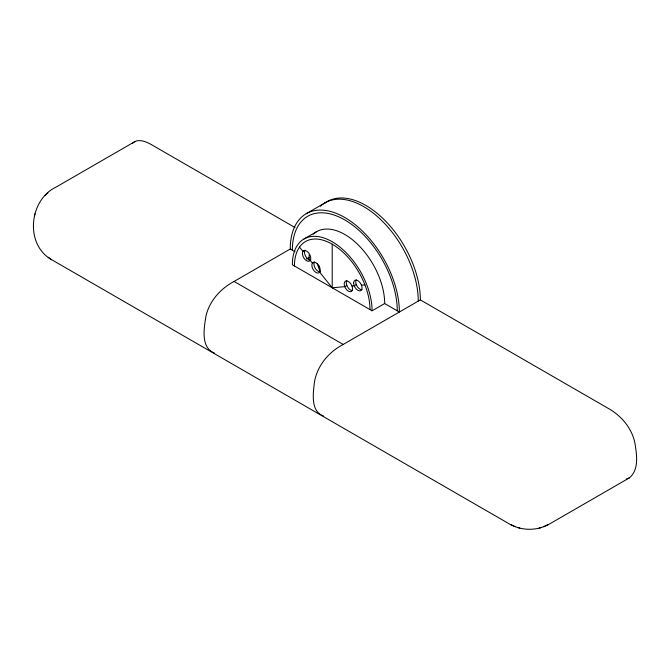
<?xml version="1.0" encoding="UTF-8"?>
<svg xmlns="http://www.w3.org/2000/svg" width="670" height="670" viewBox="0 0 670 670"><rect width="100%" height="100%" fill="white"/><g stroke="black" fill="none" stroke-linecap="round" stroke-linejoin="round"><path stroke-width="1" d="M134.787 141.655L56.096 187.089C28.944 199.895 24.648 244.575 51.64 259.684L508.229 523.287C521.118 531.285 537.834 531.285 550.723 523.287L629.415 477.852C639.548 469.369 636.617 453.59 634.733 442.074C631.383 427.577 621.015 415.484 608.167 408.34L420.35 299.9A77.159 44.547 60 0 0 385.007 220.53A77.159 44.547 60 0 0 324.766 203.178M34.413 216.192L34.966 213.738M44.965 195.573L47.863 192.901M132.384 143.539L133.523 142.484A25.778 14.882 60 0 1 137.677 140.708C142.635 140.105 147.367 142.392 151.588 144.728L294.993 227.532M306.224 213.697L325.109 202.792M304.021 238.956L316.609 231.686M214.4 352.998C200.347 347.579 204.099 327.814 205.975 316.072C209.434 300.947 220.572 288.586 234.081 281.442L290.244 249.014A77.159 44.547 60 0 1 344.807 217.516A77.159 44.547 60 0 1 399.37 312.019L384.68 303.535A56.389 32.554 60 0 0 357.621 244.324A56.389 32.554 60 0 0 313.175 234.224M306.433 259.055L309.13 257.498M346.851 285.453L344.748 286.668L332.211 287.79L319.682 272.196M356.306 284.608L354.204 285.822L352.018 286.015M372.084 310.805A56.389 32.554 60 0 0 332.211 241.744A56.389 32.554 60 0 0 292.346 264.767L372.084 310.805L384.68 303.535M420.35 299.9L341.658 345.335C327.898 352.923 317.153 366.306 314.465 381.975C313.208 392.997 310.243 411.288 323.526 415.995M629.415 477.852L626.299 479M543.973 526.469L548.027 524.585M539.157 528.077L541.511 527.407M361.473 285.177L364.924 284.867M517.441 527.407L519.794 528.077M514.979 526.469L510.925 524.585M290.244 249.014L295.043 251.786M234.081 281.442L343.199 344.447M48.223 257.28L51.64 259.684M299.498 247.096L302.957 251.384L305.051 250.178A5.938 3.425 60 0 0 305.721 256.409A5.938 3.425 60 0 0 310.788 260.111M310.227 260.429L312.413 263.151L314.506 261.937A5.938 3.425 60 0 0 315.176 268.176A5.938 3.425 60 0 0 320.243 271.869M294.44 265.982A53.416 30.845 60 0 1 332.211 244.173L332.211 287.79M362.034 289.7A5.938 3.425 60 0 1 356.968 285.998A5.938 3.425 60 0 1 356.306 279.767M352.579 290.537A5.938 3.425 60 0 1 347.512 286.844A5.938 3.425 60 0 1 346.851 280.613M309.213 260.396A53.416 30.845 60 0 1 309.213 254.692M292.346 250.228A74.194 42.838 60 0 1 344.807 219.936A74.194 42.838 60 0 1 397.268 310.805M320.017 271.576A74.194 42.838 60 0 1 317.32 263.603M332.211 244.173A53.416 30.845 60 0 1 369.991 309.599M320.402 206.268A77.159 44.547 60 0 1 321.893 204.987M322.672 204.392A77.159 44.547 60 0 1 382.913 221.745A77.159 44.547 60 0 1 418.256 301.115M346.29 280.931L345.418 281.199A5.938 3.425 60 0 0 346.951 290.068A5.938 3.425 60 0 0 352.562 288.334A5.938 3.425 60 0 0 346.29 280.931M319.012 265.957L318.141 264.684A5.938 3.425 60 0 0 311.86 264.834A5.938 3.425 60 0 0 317.479 273.059A5.938 3.425 60 0 0 319.012 265.957M302.396 253.486A5.938 3.425 60 0 0 308.686 261.317A5.938 3.425 60 0 0 308.686 252.925A5.938 3.425 60 0 0 302.396 253.486M353.643 283.075A5.938 3.425 60 0 0 359.941 290.906A5.938 3.425 60 0 0 359.941 282.514A5.938 3.425 60 0 0 353.643 283.075"/></g></svg>
